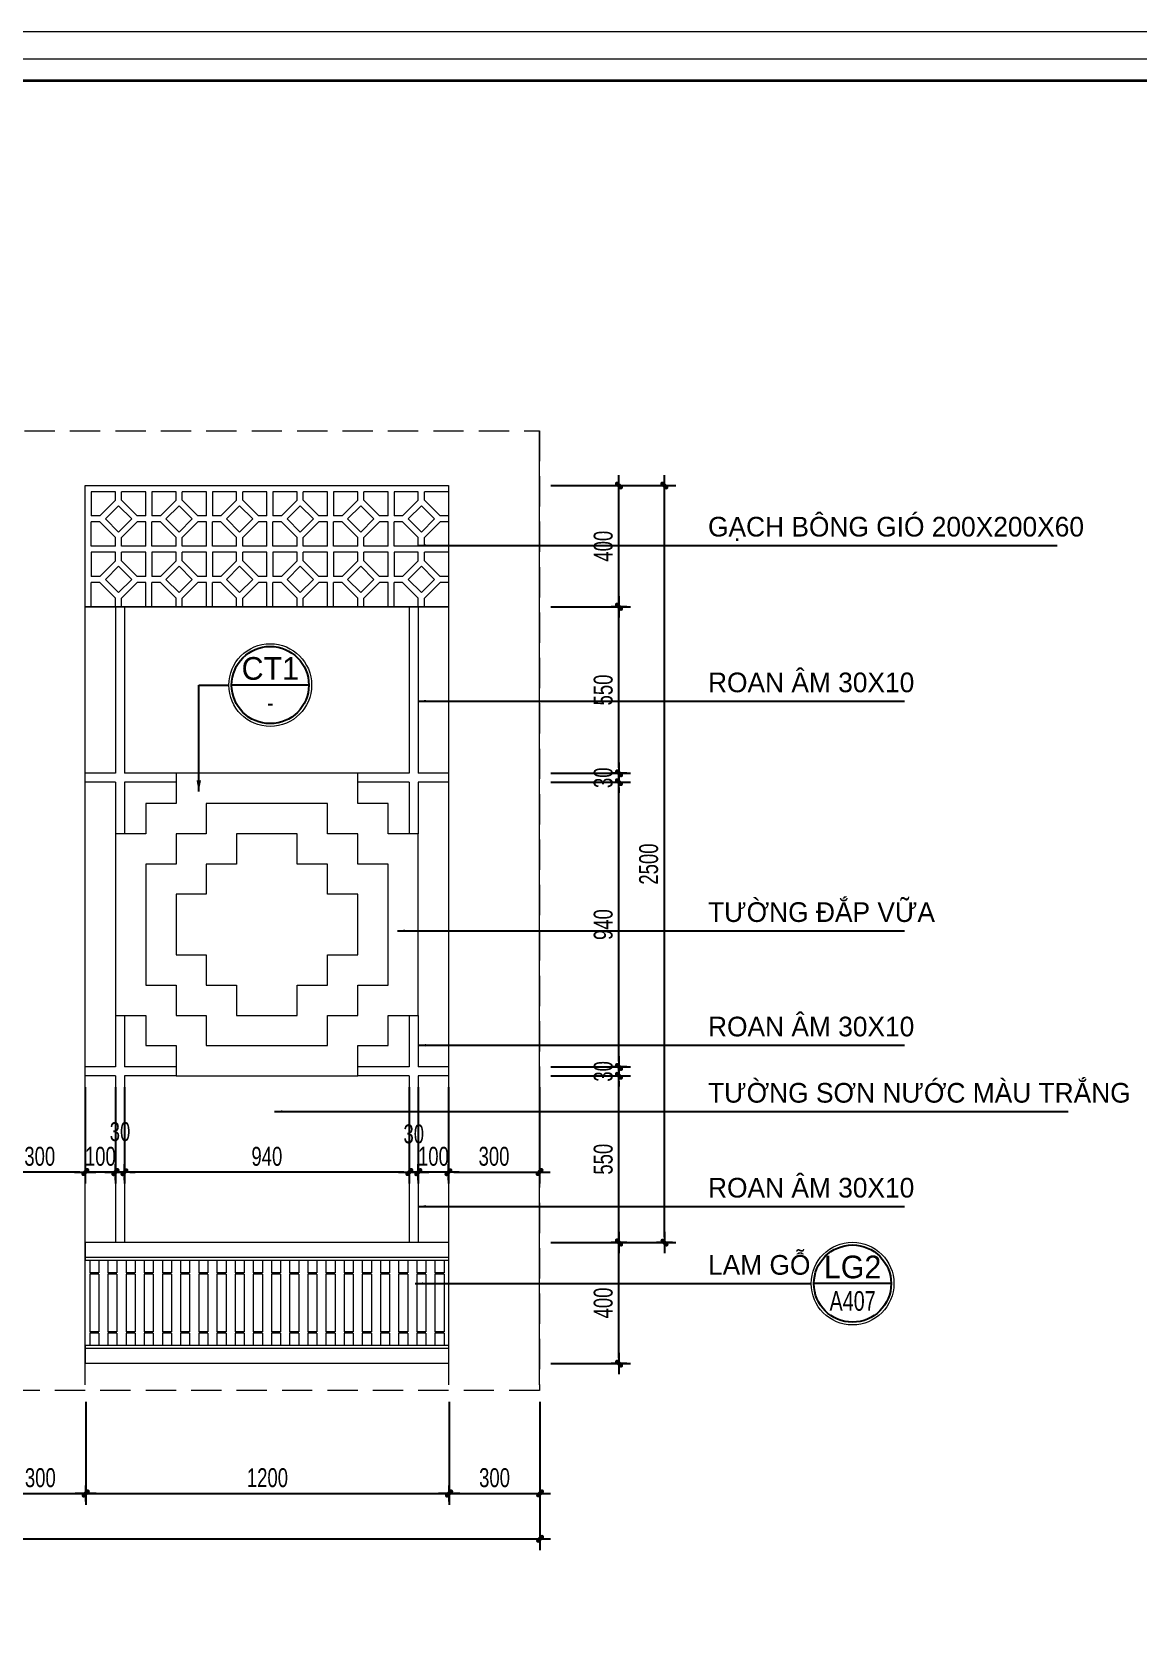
# Model space of a CAD drawing. Header units: inches. Extents: x 88947 to 296847, y 35049 to 161062.
# Drawn here: x 257337 to 260991, y 124308 to 129559 of the extents above; entities that cross this region are included whole.
import ezdxf
from ezdxf.enums import TextEntityAlignment as Align
from ezdxf.xclip import XClip

# ---------------------------------------------------------------- set-up
doc = ezdxf.new("R2010")
doc.units = ezdxf.units.IN
doc.header["$MEASUREMENT"] = 0
doc.header["$XCLIPFRAME"] = 0
doc.header["$PDMODE"] = 1
doc.linetypes.add('DASHED', pattern=[0.75, 0.5, -0.25])
for name, color, linetype, lineweight in [('A-Dims', 145, 'Continuous', 25), ('A-Text', 30, 'Continuous', 9), ('A-Wall', 2, 'Continuous', 35), ('DIM', 7, 'Continuous', 25), ('HACTH', 8, 'Continuous', 5), ('HATCH', 8, 'Continuous', 5), ('KHUNG 2', 144, 'Continuous', 18), ('KY HIEU', 4, 'Continuous', 25), ('NETMANH', 192, 'Continuous', 18), ('netthay', 254, 'Continuous', 25), ('THAY', 3, 'Continuous', 18), ('TUONG', 4, 'Continuous', 50)]:
    doc.layers.add(name, color=color, linetype=linetype, lineweight=lineweight)
doc.layers.add('NHO', color=8, linetype='Continuous')
doc.layers.add('text', color=2, linetype='Continuous')
doc.styles.add('FRANKO', font='VFRANKO.TTF')
doc.styles.add('TAS-MTEXT', font='VAVOB.TTF', dxfattribs={"width": 0.75})
doc.styles.add('VNI-HELVE-CONDENSE', font='VNARIAL.TTF', dxfattribs={"width": 0.7})
doc.dimstyles.new('TAS-50', dxfattribs={"dimscale": 25, "dimtxt": 2.5, "dimasz": 0.7, "dimexe": 1.5, "dimexo": 1.5, "dimgap": 0.8, "dimtad": 1, "dimdec": 0, "dimzin": 3, "dimdsep": 46, "dimtxsty": 'VNI-HELVE-CONDENSE', "dimblk": 'TICK', "dimcen": 2.5, "dimclrt": 71, "dimazin": 2, "dimtfac": 0.75, "dimtdec": 0, "dimtix": 1, "dimtmove": 2, "dimatfit": 2, "dimldrblk": 'TICK123', "dimfxl": 1.5, "dimtolj": 1, "dimtzin": 0, "dimarcsym": 0})
doc.dimstyles.new('TL 50', dxfattribs={"dimscale": 50, "dimtxt": 1.25, "dimasz": 0.5, "dimexe": 1, "dimexo": 1, "dimgap": 0.5, "dimtad": 1, "dimdec": 0, "dimzin": 3, "dimdsep": 46, "dimtxsty": 'VNI-HELVE-CONDENSE', "dimblk": 'DOT', "dimcen": 2, "dimclrt": 7, "dimazin": 2, "dimtfac": 0.75, "dimtdec": 0, "dimtix": 1, "dimtmove": 2, "dimatfit": 2, "dimfxl": 1.5, "dimtolj": 1, "dimtzin": 0, "dimarcsym": 0})

# ---------------------------------------------------------------- blocks, each defined once
blk = doc.blocks.new('khung ten')
at = {"layer": 'A-Wall', "ltscale": 0.7}
blk.add_lwpolyline([(267204, -219099), (305804, -219099), (305804, -190799), (267204, -190799)], close=True, dxfattribs=at)
at = {"layer": 'KHUNG 2', "ltscale": 0.7}
blk.add_lwpolyline([(267004, -219299), (306004, -219299), (306004, -190599), (267004, -190599)], close=True, dxfattribs=at)
at = {"layer": 'NETMANH', "ltscale": 0.7}
blk.add_lwpolyline([(265004, -220042), (307004, -220042), (307004, -190342), (265004, -190342)], close=True, dxfattribs=at)
blk = doc.blocks.new('A$C7B57405B')
at = {"layer": 'THAY'}
for p, q in [((5600, 0), (4100, 0)), ((4100, 0), (4100, -60)), ((5600, -50), (4100, -50)), ((5600, -60), (4100, -60)), ((4115, -60), (4115, -100)), ((4145, -100), (4115, -100)), ((4145, -105), (4115, -105)), ((4115, -105), (4115, -295)), ((4120, -100), (4120, -105)), ((4140, -100), (4140, -105)), ((4145, -60), (4145, -100)), ((4145, -105), (4145, -295)), ((4175, -60), (4175, -100)), ((4205, -100), (4175, -100)), ((4205, -105), (4175, -105)), ((4175, -105), (4175, -295)), ((4180, -100), (4180, -105)), ((4200, -100), (4200, -105)), ((4205, -60), (4205, -100)), ((4205, -105), (4205, -295)), ((4235, -60), (4235, -100)), ((4265, -100), (4235, -100)), ((4265, -105), (4235, -105)), ((4235, -105), (4235, -295)), ((4240, -100), (4240, -105)), ((4260, -100), (4260, -105)), ((4265, -60), (4265, -100)), ((4265, -105), (4265, -295)), ((4295, -60), (4295, -100)), ((4325, -100), (4295, -100)), ((4325, -105), (4295, -105)), ((4295, -105), (4295, -295)), ((4300, -100), (4300, -105)), ((4320, -100), (4320, -105)), ((4325, -60), (4325, -100)), ((4325, -105), (4325, -295)), ((4355, -60), (4355, -100)), ((4385, -100), (4355, -100)), ((4385, -105), (4355, -105)), ((4355, -105), (4355, -295)), ((4360, -100), (4360, -105)), ((4380, -100), (4380, -105)), ((4385, -60), (4385, -100)), ((4385, -105), (4385, -295)), ((4415, -60), (4415, -100)), ((4445, -100), (4415, -100)), ((4445, -105), (4415, -105)), ((4415, -105), (4415, -295)), ((4420, -100), (4420, -105)), ((4440, -100), (4440, -105)), ((4445, -60), (4445, -100)), ((4445, -105), (4445, -295)), ((4475, -60), (4475, -100)), ((4505, -100), (4475, -100)), ((4505, -105), (4475, -105)), ((4475, -105), (4475, -295)), ((4480, -100), (4480, -105)), ((4500, -100), (4500, -105)), ((4505, -60), (4505, -100)), ((4505, -105), (4505, -295)), ((4535, -60), (4535, -100)), ((4565, -100), (4535, -100)), ((4565, -105), (4535, -105)), ((4535, -105), (4535, -295)), ((4540, -100), (4540, -105)), ((4560, -100), (4560, -105)), ((4565, -60), (4565, -100)), ((4565, -105), (4565, -295)), ((4595, -60), (4595, -100)), ((4625, -100), (4595, -100)), ((4625, -105), (4595, -105)), ((4595, -105), (4595, -295)), ((4600, -100), (4600, -105)), ((4620, -100), (4620, -105)), ((4625, -60), (4625, -100)), ((4625, -105), (4625, -295)), ((4655, -60), (4655, -100)), ((4685, -100), (4655, -100)), ((4685, -105), (4655, -105)), ((4655, -105), (4655, -295)), ((4660, -100), (4660, -105)), ((4680, -100), (4680, -105)), ((4685, -60), (4685, -100)), ((4685, -105), (4685, -295)), ((4715, -60), (4715, -100)), ((4745, -100), (4715, -100)), ((4745, -105), (4715, -105)), ((4715, -105), (4715, -295)), ((4720, -100), (4720, -105)), ((4740, -100), (4740, -105)), ((4745, -60), (4745, -100)), ((4745, -105), (4745, -295)), ((4775, -60), (4775, -100)), ((4805, -100), (4775, -100)), ((4805, -105), (4775, -105)), ((4775, -105), (4775, -295)), ((4780, -100), (4780, -105)), ((4800, -100), (4800, -105)), ((4805, -60), (4805, -100)), ((4805, -105), (4805, -295)), ((4835, -60), (4835, -100)), ((4865, -100), (4835, -100)), ((4865, -105), (4835, -105)), ((4835, -105), (4835, -295)), ((4840, -100), (4840, -105)), ((4860, -100), (4860, -105)), ((4865, -60), (4865, -100)), ((4865, -105), (4865, -295)), ((4895, -60), (4895, -100)), ((4925, -100), (4895, -100)), ((4925, -105), (4895, -105)), ((4895, -105), (4895, -295)), ((4900, -100), (4900, -105)), ((4920, -100), (4920, -105)), ((4925, -60), (4925, -100)), ((4925, -105), (4925, -295)), ((4955, -60), (4955, -100)), ((4985, -100), (4955, -100)), ((4985, -105), (4955, -105)), ((4955, -105), (4955, -295)), ((4960, -100), (4960, -105)), ((4980, -100), (4980, -105)), ((4985, -60), (4985, -100)), ((4985, -105), (4985, -295)), ((5015, -60), (5015, -100)), ((5045, -100), (5015, -100)), ((5045, -105), (5015, -105)), ((5015, -105), (5015, -295)), ((5020, -100), (5020, -105)), ((5040, -100), (5040, -105)), ((5045, -60), (5045, -100)), ((5045, -105), (5045, -295)), ((5075, -60), (5075, -100)), ((5105, -100), (5075, -100)), ((5105, -105), (5075, -105)), ((5075, -105), (5075, -295)), ((5080, -100), (5080, -105)), ((5100, -100), (5100, -105)), ((5105, -60), (5105, -100)), ((5105, -105), (5105, -295)), ((5135, -60), (5135, -100)), ((5165, -100), (5135, -100)), ((5165, -105), (5135, -105)), ((5135, -105), (5135, -295)), ((5140, -100), (5140, -105)), ((5160, -100), (5160, -105)), ((5165, -60), (5165, -100)), ((5165, -105), (5165, -295)), ((5195, -60), (5195, -100)), ((5225, -100), (5195, -100)), ((5225, -105), (5195, -105)), ((5195, -105), (5195, -295)), ((5200, -100), (5200, -105)), ((5220, -100), (5220, -105)), ((5225, -60), (5225, -100)), ((5225, -105), (5225, -295)), ((5255, -60), (5255, -100)), ((5285, -100), (5255, -100)), ((5285, -105), (5255, -105)), ((5255, -105), (5255, -295)), ((5260, -100), (5260, -105)), ((5280, -100), (5280, -105)), ((5285, -60), (5285, -100)), ((5285, -105), (5285, -295)), ((4145, -295), (4115, -295)), ((4145, -300), (4115, -300)), ((4115, -300), (4115, -340)), ((4120, -300), (4120, -295)), ((4140, -300), (4140, -295)), ((4145, -300), (4145, -340)), ((4205, -295), (4175, -295)), ((4205, -300), (4175, -300)), ((4175, -300), (4175, -340)), ((4180, -300), (4180, -295)), ((4200, -300), (4200, -295)), ((4205, -300), (4205, -340)), ((4265, -295), (4235, -295)), ((4265, -300), (4235, -300)), ((4235, -300), (4235, -340)), ((4240, -300), (4240, -295)), ((4260, -300), (4260, -295)), ((4265, -300), (4265, -340)), ((4325, -295), (4295, -295)), ((4325, -300), (4295, -300)), ((4295, -300), (4295, -340)), ((4300, -300), (4300, -295)), ((4320, -300), (4320, -295)), ((4325, -300), (4325, -340)), ((4385, -295), (4355, -295)), ((4385, -300), (4355, -300)), ((4355, -300), (4355, -340)), ((4360, -300), (4360, -295)), ((4380, -300), (4380, -295)), ((4385, -300), (4385, -340)), ((4445, -295), (4415, -295)), ((4445, -300), (4415, -300)), ((4415, -300), (4415, -340)), ((4420, -300), (4420, -295)), ((4440, -300), (4440, -295)), ((4445, -300), (4445, -340)), ((4505, -295), (4475, -295)), ((4505, -300), (4475, -300)), ((4475, -300), (4475, -340)), ((4480, -300), (4480, -295)), ((4500, -300), (4500, -295)), ((4505, -300), (4505, -340)), ((4565, -295), (4535, -295)), ((4565, -300), (4535, -300)), ((4535, -300), (4535, -340)), ((4540, -300), (4540, -295)), ((4560, -300), (4560, -295)), ((4565, -300), (4565, -340)), ((4625, -295), (4595, -295)), ((4625, -300), (4595, -300)), ((4595, -300), (4595, -340)), ((4600, -300), (4600, -295)), ((4620, -300), (4620, -295)), ((4625, -300), (4625, -340)), ((4685, -295), (4655, -295)), ((4685, -300), (4655, -300)), ((4655, -300), (4655, -340)), ((4660, -300), (4660, -295)), ((4680, -300), (4680, -295)), ((4685, -300), (4685, -340)), ((4745, -295), (4715, -295)), ((4745, -300), (4715, -300)), ((4715, -300), (4715, -340)), ((4720, -300), (4720, -295)), ((4740, -300), (4740, -295)), ((4745, -300), (4745, -340)), ((4805, -295), (4775, -295)), ((4805, -300), (4775, -300)), ((4775, -300), (4775, -340)), ((4780, -300), (4780, -295)), ((4800, -300), (4800, -295)), ((4805, -300), (4805, -340)), ((4865, -295), (4835, -295)), ((4865, -300), (4835, -300)), ((4835, -300), (4835, -340)), ((4840, -300), (4840, -295)), ((4860, -300), (4860, -295)), ((4865, -300), (4865, -340)), ((4925, -295), (4895, -295)), ((4925, -300), (4895, -300)), ((4895, -300), (4895, -340)), ((4900, -300), (4900, -295)), ((4920, -300), (4920, -295)), ((4925, -300), (4925, -340)), ((4985, -295), (4955, -295)), ((4985, -300), (4955, -300)), ((4955, -300), (4955, -340)), ((4960, -300), (4960, -295)), ((4980, -300), (4980, -295)), ((4985, -300), (4985, -340)), ((5045, -295), (5015, -295)), ((5045, -300), (5015, -300)), ((5015, -300), (5015, -340)), ((5020, -300), (5020, -295)), ((5040, -300), (5040, -295)), ((5045, -300), (5045, -340)), ((5105, -295), (5075, -295)), ((5105, -300), (5075, -300)), ((5075, -300), (5075, -340)), ((5080, -300), (5080, -295)), ((5100, -300), (5100, -295)), ((5105, -300), (5105, -340)), ((5165, -295), (5135, -295)), ((5165, -300), (5135, -300)), ((5135, -300), (5135, -340)), ((5140, -300), (5140, -295)), ((5160, -300), (5160, -295)), ((5165, -300), (5165, -340)), ((5225, -295), (5195, -295)), ((5225, -300), (5195, -300)), ((5195, -300), (5195, -340)), ((5200, -300), (5200, -295)), ((5220, -300), (5220, -295)), ((5225, -300), (5225, -340)), ((5285, -295), (5255, -295)), ((5285, -300), (5255, -300)), ((5255, -300), (5255, -340)), ((5260, -300), (5260, -295)), ((5280, -300), (5280, -295)), ((5285, -300), (5285, -340)), ((5600, -340), (4100, -340)), ((4100, -340), (4100, -400)), ((5600, -350), (4100, -350)), ((5600, -400), (4100, -400))]:
    blk.add_line(p, q, dxfattribs=at)
blk = doc.blocks.new('A$C5DEE5040')
at = {"layer": 'THAY'}
for p, q in [((-500, -0.5), (-500, -549.9)), ((-470, -0.5), (-470, -549.9)), ((470, -0.5), (470, -549.9)), ((500, -0.5), (500, -549.9)), ((-1000, -549.9), (-500, -549.9)), ((-470, -549.9), (-300, -549.9)), ((300, -549.9), (470, -549.9)), ((500, -549.9), (1000, -549.9)), ((-1000, -579.9), (-500, -579.9)), ((-500, -579.9), (-500, -749.9)), ((-470, -579.9), (-470, -749.9)), ((-470, -579.9), (-300, -579.9)), ((300, -579.9), (470, -579.9)), ((470, -579.9), (470, -749.9)), ((500, -579.9), (500, -749.9)), ((500, -579.9), (1000, -579.9)), ((-500, -1349.9), (-500, -1519.9)), ((-470, -1349.9), (-470, -1519.9)), ((470, -1349.9), (470, -1519.9)), ((500, -1349.9), (500, -1519.9)), ((-1000, -1519.9), (-500, -1519.9)), ((-470, -1519.9), (-300, -1519.9)), ((300, -1519.9), (470, -1519.9)), ((500, -1519.9), (1000, -1519.9)), ((-1000, -1549.9), (-500, -1549.9)), ((-500, -1549.9), (-500, -2100)), ((-470, -1549.9), (-470, -2100)), ((-470, -1549.9), (-300, -1549.9)), ((300, -1549.9), (470, -1549.9)), ((470, -1549.9), (470, -2100)), ((500, -1549.9), (500, -2100)), ((500, -1549.9), (1000, -1549.9))]:
    blk.add_line(p, q, dxfattribs=at)
for points in [[(-300, -549.9), (300, -549.9), (300, -649.9), (400, -649.9), (400, -749.9), (500, -749.9), (500, -1349.9), (400, -1349.9), (400, -1449.9), (300, -1449.9), (300, -1549.9), (-300, -1549.9), (-300, -1449.9), (-400, -1449.9), (-400, -1349.9), (-500, -1349.9), (-500, -749.9), (-400, -749.9), (-400, -649.9), (-300, -649.9)], [(-200, -649.9), (200, -649.9), (200, -749.9), (300, -749.9), (300, -849.9), (400, -849.9), (400, -1249.9), (300, -1249.9), (300, -1349.9), (200, -1349.9), (200, -1449.9), (-200, -1449.9), (-200, -1349.9), (-300, -1349.9), (-300, -1249.9), (-400, -1249.9), (-400, -849.9), (-300, -849.9), (-300, -749.9), (-200, -749.9)], [(-100, -749.9), (100, -749.9), (100, -849.9), (200, -849.9), (200, -949.9), (300, -949.9), (300, -1149.9), (200, -1149.9), (200, -1249.9), (100, -1249.9), (100, -1349.9), (-100, -1349.9), (-100, -1249.9), (-200, -1249.9), (-200, -1149.9), (-300, -1149.9), (-300, -949.9), (-200, -949.9), (-200, -849.9), (-100, -849.9)]]:
    blk.add_lwpolyline(points, close=True, dxfattribs=at)
blk = doc.blocks.new('A$C26E31E1C')
at = {"layer": 'HACTH'}
h = blk.add_hatch(dxfattribs=at)
h.set_pattern_fill('ANSI31', color=256, scale=200, style=0)
h.set_pattern_definition([(45, (-7200, -1300), (-17.67767, 17.67767), [])])
h.paths.add_polyline_path([(-6050, 0), (-6050, 1600), (-6950, 1600), (-6950, 1700), (-6050, 1700), (-6050, 3100), (-7300, 3100), (-7300, 3200), (-7200, 3200), (-7200, 3300.1), (-7100, 3300.1), (-7100, 3200), (-4900, 3200), (-4900, 3300.1), (-4800, 3300.1), (-4800, 3200), (-4700, 3200), (-4700, 3100), (-5950, 3100), (-5950, 1700), (-5050, 1700), (-5050, 1600), (-5100, 1600), (-5950, 1600), (-5950, 0), (-5950, 0), (-5950, -200), (-5950, -1400), (-5000, -1400), (-5000, -1600), (-7000, -1600), (-7000, -1400), (-6050, -1400), (-6050, -200), (-6050, 0)])
at = {"layer": 'TUONG'}
blk.add_lwpolyline([(-4900, 3300.1), (-4800, 3300.1), (-4800, 3200), (-4700, 3200), (-4700, 3100), (-5950, 3100)], dxfattribs=at)
blk = doc.blocks.new('A$C0B7C15C3')
at = {"layer": 'THAY'}
blk.add_blockref('A$C26E31E1C', (7300, -8350), dxfattribs=at)
blk = doc.blocks.new('TICK')
at = {"layer": 'A-Dims', "color": 1}
for p, q in [((-2, 0), (2, 0)), ((0, 1.5), (0, -1.5))]:
    blk.add_line(p, q, dxfattribs=at)
at = {"layer": 'A-Dims', "color": 1, "const_width": 0.788}
blk.add_lwpolyline([(-0.33, -0.35), (0.38, 0.38)], dxfattribs=at)
at = {"layer": 'A-Dims', "color": 1, "const_width": 0.394}
for points in [[(0.24, 0.52, -0.414214), (0.52, 0.52, -1)], [(0.52, 0.52, -0.414214), (0.52, 0.24, -1)], [(-0.47, -0.21, 0.414214), (-0.47, -0.49, 1)], [(-0.47, -0.49, 0.414214), (-0.19, -0.49, 1)]]:
    blk.add_lwpolyline(points, format="xyb", dxfattribs=at)
blk = doc.blocks.new('*D2621')
at = {"layer": 'Defpoints', "color": 0}
for p in [(257215.6, 125070.3), (257515.6, 125070.3), (257515.6, 124730.2)]:
    blk.add_point(p, dxfattribs=at)
at = {"layer": 'DIM', "color": 0, "lineweight": -2}
for p, q in [((257215.6, 125032.8), (257215.6, 124692.7)), ((257515.6, 125032.8), (257515.6, 124692.7)), ((257233.1, 124730.2), (257498.1, 124730.2))]:
    blk.add_line(p, q, dxfattribs=at)
at = {"layer": 'DIM', "color": 0, "lineweight": -2, "xscale": 17.5, "yscale": 17.5, "zscale": 17.5, "rotation": 180}
blk.add_blockref('TICK', (257215.6, 124730.2), dxfattribs=at)
at = {"layer": 'DIM', "color": 0, "lineweight": -2, "xscale": 17.5, "yscale": 17.5, "zscale": 17.5}
blk.add_blockref('TICK', (257515.6, 124730.2), dxfattribs=at)
at = {"layer": 'DIM', "color": 71, "insert": (257365.6, 124782.1), "char_height": 62.5, "attachment_point": 5, "style": 'VNI-HELVE-CONDENSE'}
blk.add_mtext('\\A1;300', dxfattribs=at)
blk = doc.blocks.new('TICK123')
at = {"layer": 'A-Dims', "color": 1}
blk.add_lwpolyline([(0.05, 0, 0, 0.84, 0), (-2.11, 0, 8.4, 8.4, 0)], format="xyseb", dxfattribs=at)
blk = doc.blocks.new('*D2622')
at = {"layer": 'Defpoints', "color": 0}
for p in [(257515.6, 125070.3), (258715.6, 125070.3), (258715.6, 124730.2)]:
    blk.add_point(p, dxfattribs=at)
at = {"layer": 'DIM', "color": 0, "lineweight": -2}
for p, q in [((257515.6, 125032.8), (257515.6, 124692.7)), ((258715.6, 125032.8), (258715.6, 124692.7)), ((257533.1, 124730.2), (258698.1, 124730.2))]:
    blk.add_line(p, q, dxfattribs=at)
at = {"layer": 'DIM', "color": 0, "lineweight": -2, "xscale": 17.5, "yscale": 17.5, "zscale": 17.5, "rotation": 180}
blk.add_blockref('TICK', (257515.6, 124730.2), dxfattribs=at)
at = {"layer": 'DIM', "color": 0, "lineweight": -2, "xscale": 17.5, "yscale": 17.5, "zscale": 17.5}
blk.add_blockref('TICK', (258715.6, 124730.2), dxfattribs=at)
at = {"layer": 'DIM', "color": 71, "insert": (258115.6, 124782.1), "char_height": 62.5, "attachment_point": 5, "style": 'VNI-HELVE-CONDENSE'}
blk.add_mtext('\\A1;1200', dxfattribs=at)
blk = doc.blocks.new('*D2623')
at = {"layer": 'Defpoints', "color": 0}
for p in [(258715.6, 125070.3), (259015.6, 125070.3), (259015.6, 124730.2)]:
    blk.add_point(p, dxfattribs=at)
at = {"layer": 'DIM', "color": 0, "lineweight": -2}
for p, q in [((258715.6, 125032.8), (258715.6, 124692.7)), ((259015.6, 125032.8), (259015.6, 124692.7)), ((258733.1, 124730.2), (258998.1, 124730.2))]:
    blk.add_line(p, q, dxfattribs=at)
at = {"layer": 'DIM', "color": 0, "lineweight": -2, "xscale": 17.5, "yscale": 17.5, "zscale": 17.5, "rotation": 180}
blk.add_blockref('TICK', (258715.6, 124730.2), dxfattribs=at)
at = {"layer": 'DIM', "color": 0, "lineweight": -2, "xscale": 17.5, "yscale": 17.5, "zscale": 17.5}
blk.add_blockref('TICK', (259015.6, 124730.2), dxfattribs=at)
at = {"layer": 'DIM', "color": 71, "insert": (258865.6, 124782.1), "char_height": 62.5, "attachment_point": 5, "style": 'VNI-HELVE-CONDENSE'}
blk.add_mtext('\\A1;300', dxfattribs=at)
blk = doc.blocks.new('*D2624')
at = {"layer": 'Defpoints', "color": 0}
for p in [(253415.6, 125070.3), (259015.6, 125070.3), (259015.6, 124580.2)]:
    blk.add_point(p, dxfattribs=at)
at = {"layer": 'DIM', "color": 0, "lineweight": -2}
for p, q in [((253415.6, 125032.8), (253415.6, 124542.7)), ((259015.6, 125032.8), (259015.6, 124542.7)), ((253433.1, 124580.2), (258998.1, 124580.2))]:
    blk.add_line(p, q, dxfattribs=at)
at = {"layer": 'DIM', "color": 0, "lineweight": -2, "xscale": 17.5, "yscale": 17.5, "zscale": 17.5, "rotation": 180}
blk.add_blockref('TICK', (253415.6, 124580.2), dxfattribs=at)
at = {"layer": 'DIM', "color": 0, "lineweight": -2, "xscale": 17.5, "yscale": 17.5, "zscale": 17.5}
blk.add_blockref('TICK', (259015.6, 124580.2), dxfattribs=at)
at = {"layer": 'DIM', "color": 71, "insert": (256215.6, 124632.1), "char_height": 62.5, "attachment_point": 5, "style": 'VNI-HELVE-CONDENSE'}
blk.add_mtext('\\A1;5600', dxfattribs=at)
blk = doc.blocks.new('*D2625')
at = {"layer": 'Defpoints', "color": 0}
for p in [(259013.8, 125559.5), (259276.6, 125559.5), (259013.8, 125159.5)]:
    blk.add_point(p, dxfattribs=at)
at = {"layer": 'DIM', "color": 0, "lineweight": -2}
for p, q in [((259051.3, 125559.5), (259314.1, 125559.5)), ((259276.6, 125177), (259276.6, 125542)), ((259051.3, 125159.5), (259314.1, 125159.5))]:
    blk.add_line(p, q, dxfattribs=at)
at = {"layer": 'DIM', "color": 0, "lineweight": -2, "xscale": 17.5, "yscale": 17.5, "zscale": 17.5}
for p, rotation in [((259276.6, 125559.5), 90), ((259276.6, 125159.5), 270)]:
    blk.add_blockref('TICK', p, dxfattribs=dict(at, rotation=rotation))
at = {"layer": 'DIM', "color": 71, "insert": (259224.7, 125359.5), "char_height": 62.5, "attachment_point": 5, "rotation": 90, "style": 'VNI-HELVE-CONDENSE'}
blk.add_mtext('\\A1;400', dxfattribs=at)
blk = doc.blocks.new('*D2626')
at = {"layer": 'Defpoints', "color": 0}
for p in [(259013.8, 126109.6), (259276.6, 126109.6), (259013.8, 125559.5)]:
    blk.add_point(p, dxfattribs=at)
at = {"layer": 'DIM', "color": 0, "lineweight": -2}
for p, q in [((259051.3, 126109.6), (259314.1, 126109.6)), ((259276.6, 125577), (259276.6, 126092.1)), ((259051.3, 125559.5), (259314.1, 125559.5))]:
    blk.add_line(p, q, dxfattribs=at)
at = {"layer": 'DIM', "color": 0, "lineweight": -2, "xscale": 17.5, "yscale": 17.5, "zscale": 17.5}
for p, rotation in [((259276.6, 126109.6), 90), ((259276.6, 125559.5), 270)]:
    blk.add_blockref('TICK', p, dxfattribs=dict(at, rotation=rotation))
at = {"layer": 'DIM', "color": 71, "insert": (259224.7, 125834.5), "char_height": 62.5, "attachment_point": 5, "rotation": 90, "style": 'VNI-HELVE-CONDENSE'}
blk.add_mtext('\\A1;550', dxfattribs=at)
blk = doc.blocks.new('*D2627')
at = {"layer": 'Defpoints', "color": 0}
for p in [(259013.8, 126139.6), (259276.6, 126139.6), (259013.8, 126109.6)]:
    blk.add_point(p, dxfattribs=at)
at = {"layer": 'DIM', "color": 0, "lineweight": -2}
for p, q in [((259276.6, 126157.1), (259276.6, 126174.6)), ((259051.3, 126139.6), (259314.1, 126139.6)), ((259276.6, 126109.6), (259276.6, 126139.6)), ((259051.3, 126109.6), (259314.1, 126109.6)), ((259276.6, 126092.1), (259276.6, 126074.6))]:
    blk.add_line(p, q, dxfattribs=at)
at = {"layer": 'DIM', "color": 0, "lineweight": -2, "xscale": 17.5, "yscale": 17.5, "zscale": 17.5}
for p, rotation in [((259276.6, 126139.6), 270), ((259276.6, 126109.6), 90)]:
    blk.add_blockref('TICK', p, dxfattribs=dict(at, rotation=rotation))
at = {"layer": 'DIM', "color": 71, "insert": (259224.7, 126124.6), "char_height": 62.5, "attachment_point": 5, "rotation": 90, "style": 'VNI-HELVE-CONDENSE'}
blk.add_mtext('\\A1;30', dxfattribs=at)
blk = doc.blocks.new('*D2628')
at = {"layer": 'Defpoints', "color": 0}
for p in [(259013.8, 127079.6), (259276.6, 127079.6), (259013.8, 126139.6)]:
    blk.add_point(p, dxfattribs=at)
at = {"layer": 'DIM', "color": 0, "lineweight": -2}
for p, q in [((259051.3, 127079.6), (259314.1, 127079.6)), ((259276.6, 126157.1), (259276.6, 127062.1)), ((259051.3, 126139.6), (259314.1, 126139.6))]:
    blk.add_line(p, q, dxfattribs=at)
at = {"layer": 'DIM', "color": 0, "lineweight": -2, "xscale": 17.5, "yscale": 17.5, "zscale": 17.5}
for p, rotation in [((259276.6, 127079.6), 90), ((259276.6, 126139.6), 270)]:
    blk.add_blockref('TICK', p, dxfattribs=dict(at, rotation=rotation))
at = {"layer": 'DIM', "color": 71, "insert": (259224.7, 126609.6), "char_height": 62.5, "attachment_point": 5, "rotation": 90, "style": 'VNI-HELVE-CONDENSE'}
blk.add_mtext('\\A1;940', dxfattribs=at)
blk = doc.blocks.new('*D2629')
at = {"layer": 'Defpoints', "color": 0}
for p in [(259013.8, 127109.6), (259013.8, 127079.6), (259276.6, 127109.6)]:
    blk.add_point(p, dxfattribs=at)
at = {"layer": 'DIM', "color": 0, "lineweight": -2}
for p, q in [((259276.6, 127127.1), (259276.6, 127144.6)), ((259051.3, 127109.6), (259314.1, 127109.6)), ((259051.3, 127079.6), (259314.1, 127079.6)), ((259276.6, 127079.6), (259276.6, 127109.6)), ((259276.6, 127062.1), (259276.6, 127044.6))]:
    blk.add_line(p, q, dxfattribs=at)
at = {"layer": 'DIM', "color": 0, "lineweight": -2, "xscale": 17.5, "yscale": 17.5, "zscale": 17.5}
for p, rotation in [((259276.6, 127109.6), 270), ((259276.6, 127079.6), 90)]:
    blk.add_blockref('TICK', p, dxfattribs=dict(at, rotation=rotation))
at = {"layer": 'DIM', "color": 71, "insert": (259224.7, 127094.6), "char_height": 62.5, "attachment_point": 5, "rotation": 90, "style": 'VNI-HELVE-CONDENSE'}
blk.add_mtext('\\A1;30', dxfattribs=at)
blk = doc.blocks.new('*D2630')
at = {"layer": 'Defpoints', "color": 0}
for p in [(259013.8, 127659.5), (259276.6, 127659.5), (259013.8, 127109.6)]:
    blk.add_point(p, dxfattribs=at)
at = {"layer": 'DIM', "color": 0, "lineweight": -2}
for p, q in [((259051.3, 127659.5), (259314.1, 127659.5)), ((259276.6, 127127.1), (259276.6, 127642)), ((259051.3, 127109.6), (259314.1, 127109.6))]:
    blk.add_line(p, q, dxfattribs=at)
at = {"layer": 'DIM', "color": 0, "lineweight": -2, "xscale": 17.5, "yscale": 17.5, "zscale": 17.5}
for p, rotation in [((259276.6, 127659.5), 90), ((259276.6, 127109.6), 270)]:
    blk.add_blockref('TICK', p, dxfattribs=dict(at, rotation=rotation))
at = {"layer": 'DIM', "color": 71, "insert": (259224.7, 127384.5), "char_height": 62.5, "attachment_point": 5, "rotation": 90, "style": 'VNI-HELVE-CONDENSE'}
blk.add_mtext('\\A1;550', dxfattribs=at)
blk = doc.blocks.new('*D2631')
at = {"layer": 'Defpoints', "color": 0}
for p in [(259013.8, 128059.5), (259276.6, 128059.5), (259013.8, 127659.5)]:
    blk.add_point(p, dxfattribs=at)
at = {"layer": 'DIM', "color": 0, "lineweight": -2}
for p, q in [((259051.3, 128059.5), (259314.1, 128059.5)), ((259276.6, 127677), (259276.6, 128042)), ((259051.3, 127659.5), (259314.1, 127659.5))]:
    blk.add_line(p, q, dxfattribs=at)
at = {"layer": 'DIM', "color": 0, "lineweight": -2, "xscale": 17.5, "yscale": 17.5, "zscale": 17.5}
for p, rotation in [((259276.6, 128059.5), 90), ((259276.6, 127659.5), 270)]:
    blk.add_blockref('TICK', p, dxfattribs=dict(at, rotation=rotation))
at = {"layer": 'DIM', "color": 71, "insert": (259224.7, 127859.5), "char_height": 62.5, "attachment_point": 5, "rotation": 90, "style": 'VNI-HELVE-CONDENSE'}
blk.add_mtext('\\A1;400', dxfattribs=at)
blk = doc.blocks.new('*D2632')
at = {"layer": 'Defpoints', "color": 0}
for p in [(259163.8, 128059.5), (259426.6, 128059.5), (259163.8, 125559.5)]:
    blk.add_point(p, dxfattribs=at)
at = {"layer": 'DIM', "color": 0, "lineweight": -2}
for p, q in [((259201.3, 128059.5), (259464.1, 128059.5)), ((259426.6, 125577), (259426.6, 128042)), ((259201.3, 125559.5), (259464.1, 125559.5))]:
    blk.add_line(p, q, dxfattribs=at)
at = {"layer": 'DIM', "color": 0, "lineweight": -2, "xscale": 17.5, "yscale": 17.5, "zscale": 17.5}
for p, rotation in [((259426.6, 128059.5), 90), ((259426.6, 125559.5), 270)]:
    blk.add_blockref('TICK', p, dxfattribs=dict(at, rotation=rotation))
at = {"layer": 'DIM', "color": 71, "insert": (259374.7, 126809.5), "char_height": 62.5, "attachment_point": 5, "rotation": 90, "style": 'VNI-HELVE-CONDENSE'}
blk.add_mtext('\\A1;2500', dxfattribs=at)
blk = doc.blocks.new('*D2633')
at = {"layer": 'Defpoints', "color": 0}
for p in [(258613.8, 126109.6), (258713.8, 126109.6), (258613.8, 125791.8)]:
    blk.add_point(p, dxfattribs=at)
at = {"layer": 'DIM', "color": 0, "lineweight": -2}
for p, q in [((258613.8, 126072.1), (258613.8, 125754.3)), ((258713.8, 126072.1), (258713.8, 125754.3)), ((258596.3, 125791.8), (258578.8, 125791.8)), ((258713.8, 125791.8), (258613.8, 125791.8)), ((258731.3, 125791.8), (258748.8, 125791.8))]:
    blk.add_line(p, q, dxfattribs=at)
at = {"layer": 'DIM', "color": 0, "lineweight": -2, "xscale": 17.5, "yscale": 17.5, "zscale": 17.5}
blk.add_blockref('TICK', (258613.8, 125791.8), dxfattribs=at)
at = {"layer": 'DIM', "color": 0, "lineweight": -2, "xscale": 17.5, "yscale": 17.5, "zscale": 17.5, "rotation": 180}
blk.add_blockref('TICK', (258713.8, 125791.8), dxfattribs=at)
at = {"layer": 'DIM', "color": 71, "insert": (258663.8, 125843.7), "char_height": 62.5, "attachment_point": 5, "style": 'VNI-HELVE-CONDENSE'}
blk.add_mtext('\\A1;100', dxfattribs=at)
blk = doc.blocks.new('*D2634')
at = {"layer": 'Defpoints', "color": 0}
for p in [(258713.8, 126109.6), (259013.8, 126109.6), (259013.8, 125791.8)]:
    blk.add_point(p, dxfattribs=at)
at = {"layer": 'DIM', "color": 0, "lineweight": -2}
for p, q in [((258713.8, 126072.1), (258713.8, 125754.3)), ((259013.8, 126072.1), (259013.8, 125754.3)), ((258731.3, 125791.8), (258996.3, 125791.8))]:
    blk.add_line(p, q, dxfattribs=at)
at = {"layer": 'DIM', "color": 0, "lineweight": -2, "xscale": 17.5, "yscale": 17.5, "zscale": 17.5, "rotation": 180}
blk.add_blockref('TICK', (258713.8, 125791.8), dxfattribs=at)
at = {"layer": 'DIM', "color": 0, "lineweight": -2, "xscale": 17.5, "yscale": 17.5, "zscale": 17.5}
blk.add_blockref('TICK', (259013.8, 125791.8), dxfattribs=at)
at = {"layer": 'DIM', "color": 71, "insert": (258863.8, 125843.8), "char_height": 62.5, "attachment_point": 5, "style": 'VNI-HELVE-CONDENSE'}
blk.add_mtext('\\A1;300', dxfattribs=at)
blk = doc.blocks.new('*D2635')
at = {"layer": 'Defpoints', "color": 0}
for p in [(258583.8, 126109.6), (258613.8, 126109.6), (258583.8, 125791.8)]:
    blk.add_point(p, dxfattribs=at)
at = {"layer": 'DIM', "color": 0, "lineweight": -2}
for p, q in [((258583.8, 126072.1), (258583.8, 125754.3)), ((258613.8, 126072.1), (258613.8, 125754.3)), ((258566.3, 125791.8), (258548.8, 125791.8)), ((258613.8, 125791.8), (258583.8, 125791.8)), ((258631.3, 125791.8), (258648.8, 125791.8))]:
    blk.add_line(p, q, dxfattribs=at)
at = {"layer": 'DIM', "color": 0, "lineweight": -2, "xscale": 17.5, "yscale": 17.5, "zscale": 17.5}
blk.add_blockref('TICK', (258583.8, 125791.8), dxfattribs=at)
at = {"layer": 'DIM', "color": 0, "lineweight": -2, "xscale": 17.5, "yscale": 17.5, "zscale": 17.5, "rotation": 180}
blk.add_blockref('TICK', (258613.8, 125791.8), dxfattribs=at)
at = {"layer": 'DIM', "color": 71, "insert": (258598.8, 125917.8), "char_height": 62.5, "attachment_point": 5, "style": 'VNI-HELVE-CONDENSE'}
blk.add_mtext('\\A1;30', dxfattribs=at)
blk = doc.blocks.new('*D2636')
at = {"layer": 'Defpoints', "color": 0}
for p in [(257643.8, 126109.6), (258583.8, 126109.6), (257643.8, 125791.8)]:
    blk.add_point(p, dxfattribs=at)
at = {"layer": 'DIM', "color": 0, "lineweight": -2}
for p, q in [((257643.8, 126072.1), (257643.8, 125754.3)), ((258583.8, 126072.1), (258583.8, 125754.3)), ((258566.3, 125791.8), (257661.3, 125791.8))]:
    blk.add_line(p, q, dxfattribs=at)
at = {"layer": 'DIM', "color": 0, "lineweight": -2, "xscale": 17.5, "yscale": 17.5, "zscale": 17.5, "rotation": 180}
blk.add_blockref('TICK', (257643.8, 125791.8), dxfattribs=at)
at = {"layer": 'DIM', "color": 0, "lineweight": -2, "xscale": 17.5, "yscale": 17.5, "zscale": 17.5}
blk.add_blockref('TICK', (258583.8, 125791.8), dxfattribs=at)
at = {"layer": 'DIM', "color": 71, "insert": (258113.8, 125843.7), "char_height": 62.5, "attachment_point": 5, "style": 'VNI-HELVE-CONDENSE'}
blk.add_mtext('\\A1;940', dxfattribs=at)
blk = doc.blocks.new('*D2637')
at = {"layer": 'Defpoints', "color": 0}
for p in [(257613.8, 126109.6), (257643.8, 126109.6), (257613.8, 125791.8)]:
    blk.add_point(p, dxfattribs=at)
at = {"layer": 'DIM', "color": 0, "lineweight": -2}
for p, q in [((257613.8, 126072.1), (257613.8, 125754.3)), ((257643.8, 126072.1), (257643.8, 125754.3)), ((257596.3, 125791.8), (257578.8, 125791.8)), ((257643.8, 125791.8), (257613.8, 125791.8)), ((257661.3, 125791.8), (257678.8, 125791.8))]:
    blk.add_line(p, q, dxfattribs=at)
at = {"layer": 'DIM', "color": 0, "lineweight": -2, "xscale": 17.5, "yscale": 17.5, "zscale": 17.5}
blk.add_blockref('TICK', (257613.8, 125791.8), dxfattribs=at)
at = {"layer": 'DIM', "color": 0, "lineweight": -2, "xscale": 17.5, "yscale": 17.5, "zscale": 17.5, "rotation": 180}
blk.add_blockref('TICK', (257643.8, 125791.8), dxfattribs=at)
at = {"layer": 'DIM', "color": 71, "insert": (257628.8, 125925.3), "char_height": 62.5, "attachment_point": 5, "style": 'VNI-HELVE-CONDENSE'}
blk.add_mtext('\\A1;30', dxfattribs=at)
blk = doc.blocks.new('*D2638')
at = {"layer": 'Defpoints', "color": 0}
for p in [(257513.8, 126109.6), (257613.8, 126109.6), (257513.8, 125791.8)]:
    blk.add_point(p, dxfattribs=at)
at = {"layer": 'DIM', "color": 0, "lineweight": -2}
for p, q in [((257513.8, 126072.1), (257513.8, 125754.3)), ((257613.8, 126072.1), (257613.8, 125754.3)), ((257496.3, 125791.8), (257478.8, 125791.8)), ((257613.8, 125791.8), (257513.8, 125791.8)), ((257631.3, 125791.8), (257648.8, 125791.8))]:
    blk.add_line(p, q, dxfattribs=at)
at = {"layer": 'DIM', "color": 0, "lineweight": -2, "xscale": 17.5, "yscale": 17.5, "zscale": 17.5}
blk.add_blockref('TICK', (257513.8, 125791.8), dxfattribs=at)
at = {"layer": 'DIM', "color": 0, "lineweight": -2, "xscale": 17.5, "yscale": 17.5, "zscale": 17.5, "rotation": 180}
blk.add_blockref('TICK', (257613.8, 125791.8), dxfattribs=at)
at = {"layer": 'DIM', "color": 71, "insert": (257563.8, 125843.7), "char_height": 62.5, "attachment_point": 5, "style": 'VNI-HELVE-CONDENSE'}
blk.add_mtext('\\A1;100', dxfattribs=at)
blk = doc.blocks.new('*D2639')
at = {"layer": 'Defpoints', "color": 0}
for p in [(257213.8, 126109.6), (257513.8, 126109.6), (257213.8, 125791.8)]:
    blk.add_point(p, dxfattribs=at)
at = {"layer": 'DIM', "color": 0, "lineweight": -2}
for p, q in [((257213.8, 126072.1), (257213.8, 125754.3)), ((257513.8, 126072.1), (257513.8, 125754.3)), ((257496.3, 125791.8), (257231.3, 125791.8))]:
    blk.add_line(p, q, dxfattribs=at)
at = {"layer": 'DIM', "color": 0, "lineweight": -2, "xscale": 17.5, "yscale": 17.5, "zscale": 17.5, "rotation": 180}
blk.add_blockref('TICK', (257213.8, 125791.8), dxfattribs=at)
at = {"layer": 'DIM', "color": 0, "lineweight": -2, "xscale": 17.5, "yscale": 17.5, "zscale": 17.5}
blk.add_blockref('TICK', (257513.8, 125791.8), dxfattribs=at)
at = {"layer": 'DIM', "color": 71, "insert": (257363.8, 125843.8), "char_height": 62.5, "attachment_point": 5, "style": 'VNI-HELVE-CONDENSE'}
blk.add_mtext('\\A1;300', dxfattribs=at)
blk = doc.blocks.new('_Dot')
at = {"layer": 'netthay', "color": 0, "lineweight": -2}
blk.add_line((-0.5, 0), (-1, 0), dxfattribs=at)
at = {"layer": 'netthay', "color": 0, "const_width": 0.5}
blk.add_lwpolyline([(-0.25, 0, 1), (0.25, 0, 1)], format="xyb", close=True, dxfattribs=at)

msp = doc.modelspace()

# ---------------------------------------------------------------- hatches: boundary and pattern name
at = {"layer": 'NETMANH'}
h = msp.add_hatch(dxfattribs=at)
h.set_pattern_fill('PAT_13', color=256, scale=200, style=0, pattern_type=2)
h.set_pattern_definition([(135, (258623.76, 127706.03), (0, 200), [61.421, -221.421]), (225, (258667.2, 127749.47), (-200, 0.0006), [61.421, -221.42]), (225, (258623.76, 127792.9), (-200, 0.0006), [61.42, -221.42]), (135, (258667.2, 127749.47), (0, 200), [61.421, -221.421]), (225, (258613.76, 127811.18), (-200, 0.0006), [73.137, -209.705]), (90, (258613.76, 127811.18), (200, 1e-14), [28.284, -171.716]), (180, (258562.05, 127759.47), (0, 200), [28.284, -171.716]), (135, (258613.76, 127687.75), (0, 200), [73.137, -209.706]), (180, (258562.05, 127739.47), (0, 200), [28.284, -171.716]), (90, (258613.76, 127659.47), (200, 1e-14), [28.284, -171.716]), (225, (258685.48, 127739.47), (-200, 0.0006), [73.137, -209.705]), (90, (258633.76, 127659.47), (200, 1e-14), [28.284, -171.716]), (180, (258713.76, 127739.47), (0, 200), [28.284, -171.716]), (135, (258685.48, 127759.47), (0, 200), [73.137, -209.706]), (180, (258713.76, 127759.47), (0, 200), [28.284, -171.716]), (90, (258633.76, 127811.18), (200, 1e-14), [28.284, -171.716]), (180, (258713.76, 127659.47), (0, 200), [80, -120]), (180, (258613.76, 127659.47), (0, 200), [80, -120]), (180, (258613.76, 127839.47), (0, 200), [80, -120]), (180, (258713.76, 127839.47), (0, 200), [80, -120]), (270, (258533.76, 127839.47), (-200, 1e-14), [80, -120]), (90, (258533.76, 127659.47), (200, 1e-14), [80, -120]), (90, (258713.76, 127659.47), (200, 1e-14), [80, -120]), (90, (258713.76, 127759.47), (200, 1e-14), [80, -120])])
h.paths.add_polyline_path([(257513.8, 128059.5), (258713.8, 128059.5), (258713.8, 127659.5), (257513.8, 127659.5)])

# ---------------------------------------------------------------- linework, layer by layer
at = {"layer": 'KHUNG 2', "linetype": 'DASHED', "ltscale": 200}
msp.add_lwpolyline([(253413.6, 128240.6), (259013.8, 128240.6), (259013.8, 125070.3), (253413.6, 125070.3)], close=True, dxfattribs=at)
at = {"layer": 'KY HIEU'}
for p, q in [((258252.4, 127400.8), (257997.4, 127400.8)), ((260175.3, 125423.6), (259920.3, 125423.6))]:
    msp.add_line(p, q, dxfattribs=at)
at = {"layer": 'KY HIEU', "const_width": 2.75}
for points in [[(257997.6, 127400.8, 1), (258252.3, 127400.8, 1)], [(259920.5, 125423.6, 1), (260175.2, 125423.6, 1)]]:
    msp.add_lwpolyline(points, format="xyb", close=True, dxfattribs=at)
at = {"layer": 'NHO'}
for centre in [(258124.9, 127400.8), (260047.8, 125423.6)]:
    msp.add_circle(centre, 127.5, dxfattribs=at)
at = {"layer": 'THAY'}
for points in [[(259013.8, 125089.1), (259013.8, 128240.6)], [(257513.8, 125089.1), (257513.8, 128059.5)], [(257513.8, 128059.5), (258713.8, 128059.5), (258713.8, 127659.5), (257513.8, 127659.5)], [(257513.8, 127659.5), (258713.8, 127659.5), (258713.8, 125089.1)]]:
    msp.add_lwpolyline(points, dxfattribs=at)
at = {"layer": 'THAY', "color": 8}
for centre in [(258124.9, 127400.8), (260047.8, 125423.6)]:
    msp.add_circle(centre, 136.6, dxfattribs=at)

# ---------------------------------------------------------------- block references
at = {"layer": 'A-Text', "xscale": 0.3535714285681024, "yscale": 0.3535714286845177, "zscale": 0.3535714286832132}
msp.add_blockref('khung ten', (158599.4, 196858.4), dxfattribs=at)
at = {"layer": 'HACTH'}
ref = msp.add_blockref('A$C0B7C15C3', (254913.8, 132128.1), dxfattribs=at)
XClip(ref).set_block_clipping_path([(-1500.000000015, -10650), (4099.9999999785, -9549.9999999819)])
at = {"layer": 'KY HIEU'}
ref = msp.add_blockref('A$C7B57405B', (253413.8, 125559.5), dxfattribs=at)
XClip(ref).set_block_clipping_path([(300.0000000052, -489.1741634696), (5301.7906705285, 132.3084261674)])
at = {"layer": 'TUONG'}
ref = msp.add_blockref('A$C5DEE5040', (258113.8, 127659.5), dxfattribs=dict(at, xscale=-1))
XClip(ref).set_block_clipping_path([(-599.9999999965, -2099.9999999998), (600.000000007, 0)])

# ---------------------------------------------------------------- texts
at = {"layer": 'text', "style": 'FRANKO'}
for s, p in [('GAÏCH BOÂNG GIOÙ 200X200X60', (259570.6, 127891.5)), ('ROAN AÂM 30X10', (259570.6, 127377.1)), ('TÖÔØNG ÑAÉP VÖÕA', (259570.6, 126618.3)), ('ROAN AÂM 30X10', (259570.6, 126240.3)), ('TÖÔØNG SÔN NÖÔÙC MAØU TRAÉNG', (259570.6, 126021.4)), ('ROAN AÂM 30X10', (259570.6, 125707.9)), ('LAM GOÃ', (259570.6, 125452.9))]:
    msp.add_text(s, height=65, dxfattribs=at).set_placement(p)
for s, p in [('CT1', (258125.1, 127418.2)), ('LG2', (260048, 125441))]:
    msp.add_text(s, height=75, dxfattribs=at).set_placement(p, align=Align.CENTER)
at = {"layer": 'text', "style": 'TAS-MTEXT', "width": 0.75}
for s, p in [('-', (258125.1, 127311.1)), ('A407', (260048, 125333.8))]:
    msp.add_text(s, height=65, dxfattribs=at).set_placement(p, align=Align.CENTER)

# ---------------------------------------------------------------- dimensions: what is measured, and where the dimension line sits
at = {"layer": 'DIM'}
for base, p1, p2, picture, middle in [((259276.6, 128059.5), (259013.8, 127659.5), (259013.8, 128059.5), '*D2631', (259224.7, 127859.5)), ((259426.6, 128059.5), (259163.8, 125559.5), (259163.8, 128059.5), '*D2632', (259374.7, 126809.5)), ((259276.6, 127659.5), (259013.8, 127109.6), (259013.8, 127659.5), '*D2630', (259224.7, 127384.5)), ((259276.6, 127109.6), (259013.8, 127079.6), (259013.8, 127109.6), '*D2629', (259224.7, 127094.6)), ((259276.6, 127079.6), (259013.8, 126139.6), (259013.8, 127079.6), '*D2628', (259224.7, 126609.6)), ((259276.6, 126139.6), (259013.8, 126109.6), (259013.8, 126139.6), '*D2627', (259224.7, 126124.6)), ((259276.6, 126109.6), (259013.8, 125559.5), (259013.8, 126109.6), '*D2626', (259224.7, 125834.5)), ((259276.6, 125559.5), (259013.8, 125159.5), (259013.8, 125559.5), '*D2625', (259224.7, 125359.5))]:
    dim = msp.add_linear_dim(base=base, p1=p1, p2=p2, angle=90, dimstyle='TAS-50', dxfattribs=at)
    dim.commit()
    dim.dimension.update_dxf_attribs({"geometry": picture, "text_midpoint": middle})
for base, p1, p2, picture, middle in [((257213.8, 125791.8), (257513.8, 126109.6), (257213.8, 126109.6), '*D2639', (257363.8, 125843.8)), ((257513.8, 125791.8), (257613.8, 126109.6), (257513.8, 126109.6), '*D2638', (257563.8, 125843.7)), ((257643.8, 125791.8), (258583.8, 126109.6), (257643.8, 126109.6), '*D2636', (258113.8, 125843.7)), ((258613.8, 125791.8), (258713.8, 126109.6), (258613.8, 126109.6), '*D2633', (258663.8, 125843.7)), ((259013.8, 125791.8), (258713.8, 126109.6), (259013.8, 126109.6), '*D2634', (258863.8, 125843.8)), ((259015.6, 124580.2), (253415.6, 125070.3), (259015.6, 125070.3), '*D2624', (256215.6, 124632.1)), ((257515.6, 124730.2), (257215.6, 125070.3), (257515.6, 125070.3), '*D2621', (257365.6, 124782.1)), ((258715.6, 124730.2), (257515.6, 125070.3), (258715.6, 125070.3), '*D2622', (258115.6, 124782.1)), ((259015.6, 124730.2), (258715.6, 125070.3), (259015.6, 125070.3), '*D2623', (258865.6, 124782.1))]:
    dim = msp.add_linear_dim(base=base, p1=p1, p2=p2, dimstyle='TAS-50', dxfattribs=at)
    dim.commit()
    dim.dimension.update_dxf_attribs({"geometry": picture, "text_midpoint": middle})
for base, p1, p2, picture, middle in [((257613.8, 125791.8), (257643.8, 126109.6), (257613.8, 126109.6), '*D2637', (257628.8, 125925.3)), ((258583.8, 125791.8), (258613.8, 126109.6), (258583.8, 126109.6), '*D2635', (258598.8, 125917.8))]:
    dim = msp.add_linear_dim(base=base, p1=p1, p2=p2, dimstyle='TAS-50', dxfattribs=at)
    dim.commit()
    dim.dimension.update_dxf_attribs({"geometry": picture, "text_midpoint": middle, "dimtype": 160})

# ---------------------------------------------------------------- leaders
at = {"layer": 'HACTH'}
for points in [[(258613.8, 127862.1), (259377.9, 127862.1), (260723.9, 127862.1)], [(258613.8, 127347.8), (259377.9, 127347.8), (260218.9, 127347.8)], [(258545, 126589), (259377.9, 126589), (260218.9, 126589)], [(258613.8, 126210.9), (259377.9, 126210.9), (260218.9, 126210.9)], [(258139.3, 125992), (259377.9, 125992), (260760.1, 125992)], [(258613.8, 125678.6), (259377.9, 125678.6), (260218.9, 125678.6)], [(258604, 125423.6), (259377.9, 125423.6), (259911.3, 125423.6)]]:
    msp.add_leader(points, dimstyle='TL 50', override={"dimgap": 0.5, "dimtad": 0}, dxfattribs=at)
at = {"layer": 'HATCH'}
msp.add_leader([(257888.9, 127049.1), (257888.9, 127400.8), (257988.4, 127400.8)], dimstyle='TAS-50', override={"dimgap": 0.8, "dimtad": 0}, dxfattribs=at)

doc.saveas('drawing.dxf')
